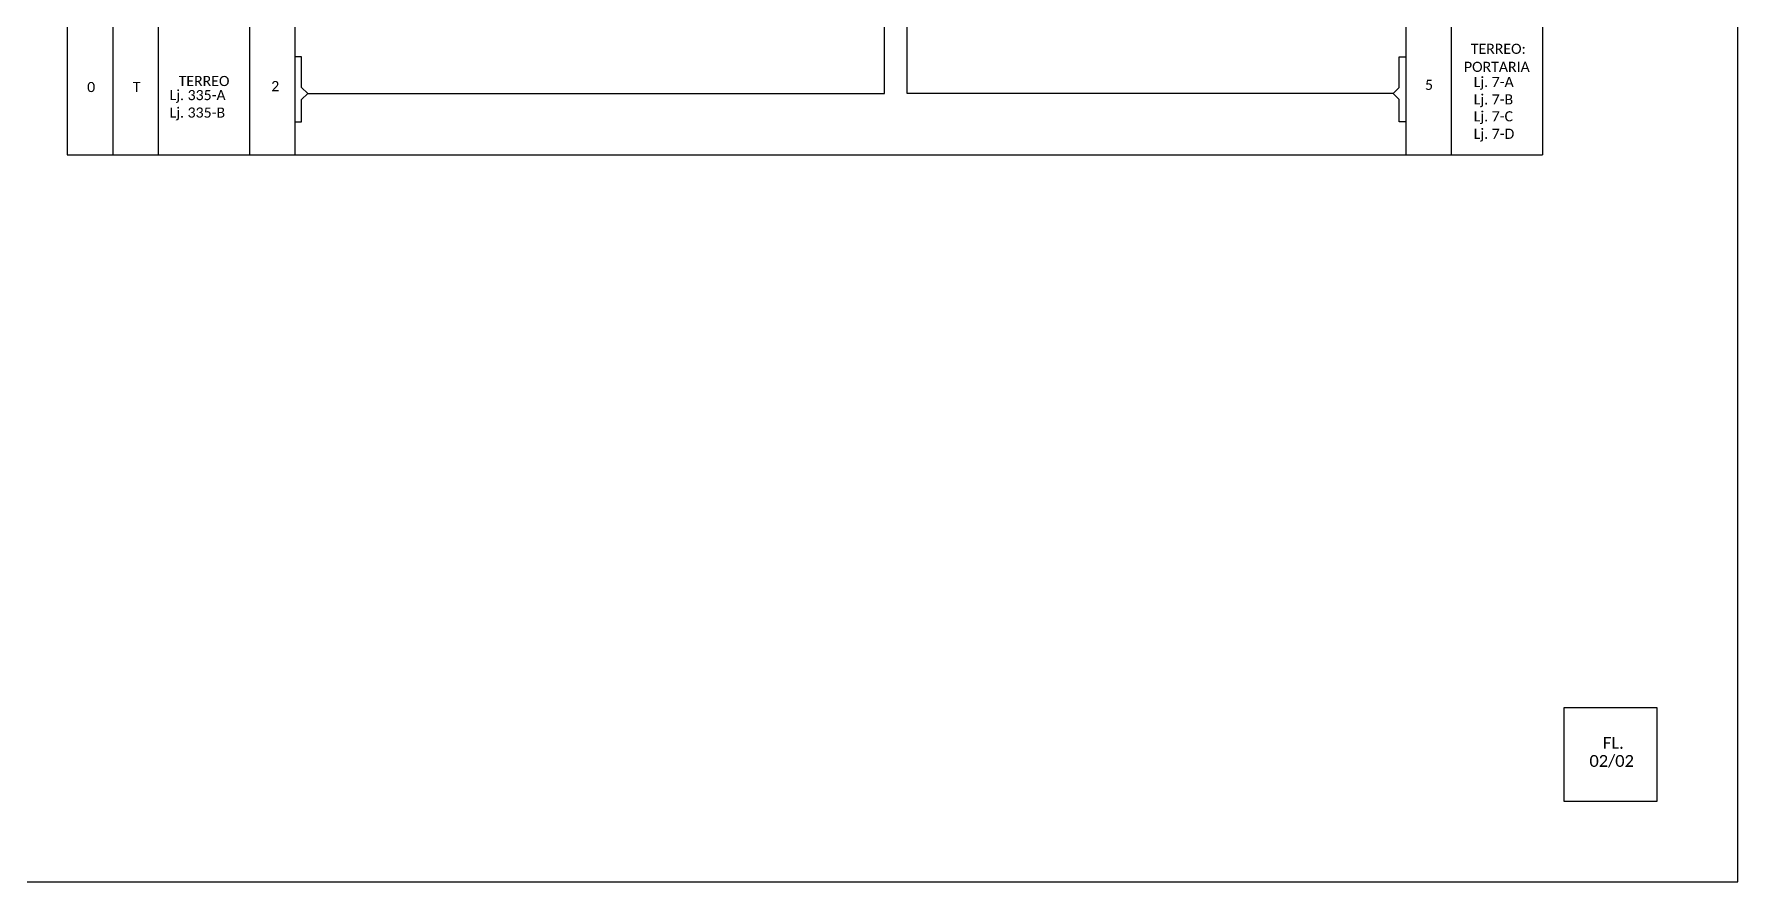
# Model space of a CAD drawing. Extents: x -4 to 1778, y 1 to 595.
# Drawn here: x 1345.4 to 1778, y 1.3 to 216.7 of the extents above; entities that cross this region are included whole.
import ezdxf
from ezdxf.enums import TextEntityAlignment as Align

# ---------------------------------------------------------------- set-up
doc = ezdxf.new("R2010")
doc.units = 0
doc.styles.add('WMF-Calibri0', font='calibri.ttf')

msp = doc.modelspace()

# ---------------------------------------------------------------- linework, layer by layer
for p, q in [((1777.99, 1.26), (1777.99, 595.26)), ((936.99, 1.26), (1777.99, 1.26))]:
    msp.add_line(p, q)
for points in [[(1353.86, 574.6), (1353.86, 185.98)], [(1377, 185.98), (1377, 574.6)], [(1411.72, 185.98), (1411.72, 574.6)], [(1693.68, 574.6), (1693.68, 185.98)], [(1728.4, 574.6), (1728.4, 185.98)], [(1365.43, 570.49), (1365.43, 185.98)], [(1400.15, 566.38), (1400.15, 185.98)], [(1705.25, 185.98), (1705.25, 566.38)], [(1353.86, 185.98), (1728.4, 185.98)]]:
    msp.add_lwpolyline(points)
at = {"color": 3}
for points in [[(1690.46, 201.58), (1567.09, 201.58), (1567.09, 270.08), (1553.65, 270.08)], [(1414.91, 201.61), (1561.3, 201.61), (1561.3, 261.02), (1553.65, 261.02)], [(1411.72, 194.41), (1413.37, 194.41), (1413.37, 200.07), (1414.94, 201.58), (1413.37, 203.09), (1413.37, 210.94), (1411.72, 210.94)], [(1693.68, 194.41), (1692.03, 194.41), (1692.03, 200.07), (1690.46, 201.58), (1692.03, 203.09), (1692.02, 210.94), (1693.68, 210.94)]]:
    msp.add_lwpolyline(points, dxfattribs=at)
at = {"color": 0}
msp.add_lwpolyline([(1757.5, 45.46), (1733.79, 45.46), (1733.79, 21.75), (1757.5, 21.75)], close=True, dxfattribs=at)

# ---------------------------------------------------------------- texts
at = {"color": 7, "linetype": 'Continuous', "style": 'WMF-Calibri0'}
for s, p in [('TERREO:', (1710.17, 211.66)), ('PORTARIA', (1708.44, 207.07)), ('TERREO', (1382.15, 203.47)), ('Lj. 7-A', (1710.92, 203.23)), ('Lj. 335-A', (1379.85, 199.89)), ('Lj. 7-B', (1710.92, 198.79)), ('Lj. 335-B', (1379.85, 195.45)), ('Lj. 7-C', (1710.92, 194.5)), ('Lj. 7-D', (1710.92, 190.06))]:
    msp.add_text(s, height=2.575, dxfattribs=at).set_placement(p)
at = {"style": 'WMF-Calibri0'}
for s, p in [('FL.', (1743.72, 35.09)), ('02/02', (1740.3, 30.5))]:
    msp.add_text(s, height=3, dxfattribs=at).set_placement(p)
at = {"color": 7, "linetype": 'Continuous', "style": 'WMF-Calibri0', "flags": 4}
for tag, p in [('0', (1359.94, 203.23)), ('T', (1371.51, 203.23)), ('2', (1406.67, 203.46)), ('5', (1699.57, 203.79))]:
    msp.add_attdef(tag, text='XX', height=2.575, dxfattribs=at).set_placement(p, align=Align.MIDDLE_CENTER)

doc.saveas('drawing.dxf')
